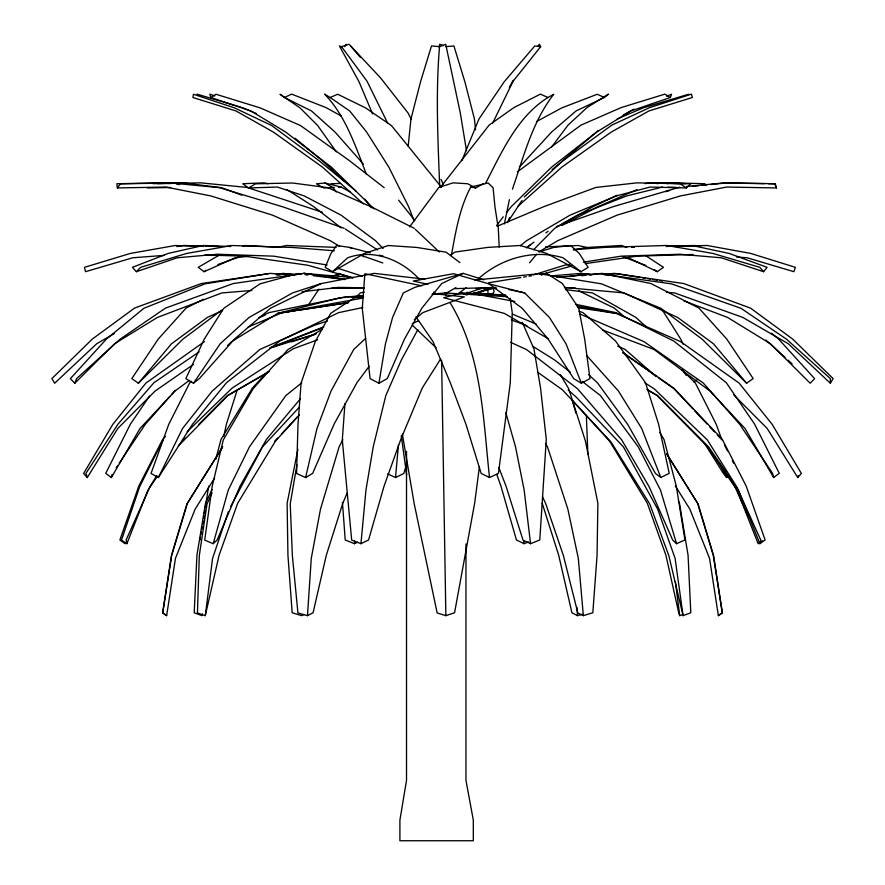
<?xml version="1.0" encoding="UTF-8"?>
<svg xmlns="http://www.w3.org/2000/svg" width="885" height="885" viewBox="0 0 885 885"><rect width="100%" height="100%" fill="white"/><g stroke="black" fill="none" stroke-linecap="round" stroke-linejoin="round"><path stroke-width="1.33" d="M466.483 150.704L460.311 113.026L445.719 44.25L439.535 46.651C435.586 93.102 437.898 139.764 439.679 186.259M296.906 464.946L290.225 503.985L292.36 555.658L297.935 612.962L307.482 615.65L311.277 558.324L320.503 509.085L339.088 446.936L342.893 439.668M344.94 403.615L342.296 439.911L351.688 540.127L360.947 543.689L368.558 539.972L384.057 486.153L400.794 439.38L422.2 388.128L440.487 359.177M387.674 473.862L395.495 477.535L398.471 444.79M360.947 543.689L365.959 490.047L373.227 446.814L385.816 395.562L401.392 359.907L417.831 329.696M408.184 146.047L410.983 118.933L420.563 81.708L431.493 45.954L439.535 46.651M342.44 502.293L345.227 539.972L354.442 543.689L354.763 541M212.134 492.845L207.013 503.985L199.302 555.658L197.443 612.962L205.287 615.65L212.566 558.324L228.385 511.674M479.404 466.837L474.637 503.311L454.569 612.763L445.863 615.65L437.157 612.962L414.246 503.985L402.332 434.004M222.732 446.726L186.89 503.985L171.413 555.658L162.608 612.962L166.645 615.65L175.462 558.324L195.165 509.085L214.624 478.011M200.076 539.972L200.508 537.272M200.939 534.584L201.371 531.896M201.802 529.208L202.234 526.52M202.665 523.82L203.096 521.132M203.528 518.444L203.959 515.756M204.38 513.057L204.811 510.368M205.243 507.68L208.694 486.153M421.614 285.822L364.874 273.719L362.264 308.312L370.085 378.636L378.913 383.249L385.451 343.8L392.575 317.449L403.339 292.924L414.777 287.382L463.187 273.365L483.818 279.782M451.35 255.61C455.587 232.301 459.514 208.185 470.731 187.056L488.133 183.007L493.067 187.686L494.969 206.902L498.288 228.297L499.217 247.125M297.924 449.281L287.116 503.311L287.935 555.227L292.172 612.763L301.652 615.65L303.865 614.577M439.159 46.938L439.69 44.25L443.407 45.688M504.384 223.927L509.395 199.656M223.839 436.073L226.427 424.103L237.058 390.44M362.784 297.216L354.653 297.714L330.669 313.356L315.259 341.643L301.077 383.094L298.002 424.369L296.563 473.464L305.602 477.535L316.996 428.428L331.045 391.048L353.712 349.475L365.737 338.291M149.543 396.104L130.427 424.103L105.735 473.342L111.366 477.535L112.107 474.482M623.062 352.695L673.762 388.128L722.315 439.38L746.221 486.153L765.116 539.972L759.872 543.689L760.79 540.127L736.53 486.507L707.314 439.911L654.225 388.836L644.933 382.917M215.741 459.426L221.029 439.38L252.369 388.128L267.281 371.977M322.173 329.32L287.857 349.652L253.077 388.836L223.308 439.911L212.146 486.507L204.712 540.127L213.185 543.689L228.275 490.047L249.493 446.814L285.855 395.562L301.752 382.829M405.817 467.003L403.814 473.464L395.495 477.535M733.731 394.887L767.173 428.428L797.717 477.535L798.392 475.433M202.488 613.858L201.913 615.65L194.202 612.763L196.935 555.227L205.508 503.311L212.024 489.637M512.448 189.18C523.621 156.689 532.361 121.82 553.745 94.252C519.174 112.141 502.724 150.306 485.622 183.217M205.287 615.65L219.093 555.227L237.645 503.311L275.401 441.173L299.362 414.888M492.713 123.048L513.079 81.254L540.691 46.651L539.385 44.25L537.781 46.418M506.972 212.101L511.231 206.703L551.598 167.143L596.678 132.042L630.894 110.946L670.31 97.505L671.582 94.252L666.538 96.199M268.111 273.719L204.977 283.853L143.868 308.312L106.3 339.198L70.391 378.636L74.794 383.249L76.63 378.57L120.26 339.055L165.484 308.102L233.131 283.576L303.732 273.365L353.314 277.558M163.061 439.911L139.753 486.507L121.444 540.127L126.876 543.689L147.994 490.047L157.309 476.395M507.57 222.589L509.594 217.566M461.848 160.694L478.995 118.933L504.273 81.708L534.783 45.954L540.691 46.651M347.108 493.166L342.783 503.311L326.311 555.227L313.08 612.763L307.482 615.65M466.085 294.462L467.18 292.083M191.558 381.169L189.6 383.094L168.736 424.369L151.036 473.464L158.371 477.535L182.598 428.428L212.223 391.048L259.847 349.475L314.418 325.238L327.472 320.99M230.565 506.64L262.458 446.936L299.318 407.188M344.719 46.651L346.035 44.25M509.34 87.261L513.267 80.236M666.449 292.293L674.613 292.924L742.88 317.449L788.358 343.8L830.373 383.249L833.095 378.57L792.65 339.055L750.491 308.102L683.773 283.576L614.677 273.365L603.681 274.295M111.366 477.535L140.062 428.428L174.987 391.048L189.257 380.45M156.789 475.632L150.251 486.153L126.135 539.972L126.876 543.689M204.38 341.643L145.892 383.094L112.815 424.369L83.61 473.464L87.283 477.535L117.827 428.428L155.096 391.048L193.472 364.388M221.991 448.075L187.399 503.311L171.745 555.227L162.763 612.763L166.645 615.65M508.377 221.15L522.05 200.419M308.544 304.75L318.888 289.152M477.491 294.218L479.028 291.917M116.178 467.756L117.705 465.466M119.232 463.187L145.24 424.369L169.82 396.513M301.099 274.217L296.995 273.719L260.035 283.853L223.761 308.312L204.203 339.198L185.861 378.636L193.494 383.249L220.166 343.8L249.083 317.449L292.526 292.924L321.144 283.576L374.333 273.365L424.756 279.173M409.666 226.825L438.827 187.443L453.087 182.852L467.678 183.737L475.599 187.941L483.31 183.814M339.641 246.373L330.282 240.687L272.525 215.155L210.873 195.939L165.838 187.056L117.384 187.941L120.471 183.814L171.259 183.007L219.546 187.686L282.968 206.902L344.154 228.297M369.222 366.257L356.965 382.674L334.11 424.103L312.67 473.342L305.602 477.535M551.609 146.976L568.026 125.117L587.054 107.561L608.471 94.131L604.389 97.505L576.069 110.946L551.565 132.042L519.373 167.143M440.354 187.498L489.117 125.117L513.953 107.561L540.392 94.131L548.003 97.505M496.64 225.454L503.277 216.814M158.371 477.535L192.587 424.103L226.538 382.674L279.649 341.101L338.579 312.659L362.905 307.504M583.37 262.214L621.126 256.163L679.702 254.238L721.297 257.789L763.6 271.695L767.096 267.336L729.229 253.453L692.203 245.521L666.25 246.439L695.19 245.521L700.511 246.406M529.562 262.79L536.587 254.294M300.557 398.593L266.474 439.38L240.023 486.153L217.157 539.972L213.185 543.689M203.262 299.296L186.071 308.102L158.26 339.055L131.843 378.57L138.381 383.249L171.502 343.8L207.322 317.449L222.323 310.602M171.635 394.445L175.285 390.318M797.717 477.535L801.39 473.464L772.185 424.369L739.108 383.094L680.62 341.643L616.093 313.356L577.142 306.155M491.308 294.959L494.073 291.917L493.255 287.935M274.848 441.051L277.669 438.031M281.419 434.004L297.36 416.89M703.42 185.419L704.991 183.737L672.523 182.852L667.213 183.649M165.484 436.416L162.685 439.38L138.779 486.153L119.884 539.972L125.128 543.689M138.381 383.249L182.83 339.198L221.925 309.938M230.731 246.484L203.307 245.477L168.283 253.42L132.44 267.325L136.379 271.695L140.626 267.336L186.613 253.453L231.682 245.521L292.371 247.457L334.408 250.776M178.449 445.83L227.876 395.562L269.272 371.567M533.71 249.625L554.729 228.297L592.607 206.902L617.177 195.253M183.206 440.044L185.131 438.108M198.583 424.568L227.401 395.562L267.956 372.253M74.794 383.249L114.453 343.8L157.408 317.449L221.903 292.924L251.893 290.479M356.544 296.696L360.361 292.924L364.277 292.094M227.655 345.504L231.56 341.643M187.133 431.78L232.069 388.128L293.3 348.756L317.693 339.763M524.329 196.968L562.749 160.65L598.017 130.814M520.28 245.831L526.641 240.687L570.028 215.155L616.292 195.939L650.077 187.056L686.362 187.941L690.798 183.814L661.095 183.007L657.101 183.682M370.251 252.789L349.542 247.391L336.599 245.477L331.001 253.42L325.171 267.325L332.572 271.695L347.617 257.789C373.37 248.331 401.956 259.936 419.612 279.583M517.515 206.703L561.798 167.143L611.314 132.042L648.937 110.946L692.336 97.505L691.462 94.131L649.778 107.561L611.823 125.117L563.911 160.096L552.163 169.566M414.346 319.551L422.764 312.659L464.371 296.895L432.776 293.577M193.494 383.249L199.391 378.57L234.525 339.055L270.677 308.102L321.144 283.576M517.36 171.878L581.003 125.117L621.237 107.561L664.878 94.131L670.31 97.505M526.387 247.888L534.009 242.048M527.283 247.136L530.569 244.625M545.934 232.91L548.125 231.239M602.829 330.083L654.026 349.475L710.013 391.048L744.938 428.428L773.634 477.535L779.265 473.342L754.573 424.103L726.275 382.674L673.85 341.101L616.159 312.659L575.847 304.363M675.421 486.064L689.835 509.085L709.538 558.324L718.355 615.65L722.237 612.763L713.255 555.227L697.601 503.311L666.615 453.828M457.6 294.108L466.306 287.691M478.276 278.875C500.822 258.442 533.533 248.895 563.07 257.789L580.936 271.695L588.16 267.336L579.288 253.453L570.692 245.521L553.623 247.457L539.618 251.771M218.54 255.533L198.229 267.336L204.07 271.695L206.094 270.235M474.714 280.069L539.264 273.719L601.501 283.853L660.896 308.312L702.17 339.198L746.619 383.249L753.157 378.57L726.74 339.055L698.929 308.102L651.039 283.576L601.955 273.365L589.786 274.77M623.051 257.115L628.45 257.789L657.312 271.695L663.473 267.325L645.652 255.621M199.114 351.876L153.979 382.674L118.037 424.103L85.945 473.342L87.283 477.535M718.355 615.65L722.392 612.962L713.587 555.658L698.11 503.985L666.659 453.74M450.487 255.101L455.045 252.081L487.79 247.391L520.148 245.477L546.642 253.42L580.936 271.695M762.472 540.835L758.124 543.689L737.006 490.047L707.513 446.814L657.124 395.562L647.665 390.075M335.083 275.545L338.501 273.365L348.502 276.574M214.845 95.989L209.822 94.131L210.752 97.505L215.984 94.252L260.002 107.837L300.513 125.548L349.409 160.65L384.167 187.675M232.711 340.935L277.713 313.356L340.404 297.714L345.858 297.382M693.685 381.933L696.96 379.953M538.744 251.926L557.727 240.687L617.066 215.155L680.377 195.939L726.629 187.056L776.377 187.941L775.326 183.814L768.445 183.704M114.132 333.667L96.642 343.8L54.627 383.249L51.905 378.57L92.35 339.055L134.509 308.102L201.227 283.576L270.323 273.365L293.687 275.346M332.572 271.695L364.421 253.453L388.338 245.521L416.923 247.457L446.029 252.17L459.946 262.646M267.856 183.77L263.929 182.852L242.844 183.737L248.453 187.941L255.621 183.814L292.57 183.007L327.937 187.686L371.357 206.902L414.224 228.297M445.354 293.643L455.93 287.614M378.913 383.249L387.287 378.57L404.5 339.055L421.913 308.102L441.67 283.576L463.187 273.365M561.953 223.883L577.662 215.155L626.68 195.939L662.5 187.056M703.907 442.423L723.322 473.342L726.629 477.535L728.72 476.362M623.206 115.05L633.87 109.154M476.429 293.433L472.745 293.499L514.827 301.497M427.92 284.384L413.262 281.01L453.551 273.719L488.974 283.853L522.272 308.312L548.235 339.198L573.723 378.636L581.379 383.249L589.985 378.57L584.675 339.055L578.668 308.102L562.417 283.576L546.499 273.365L539.761 274.461M536.421 121.61L561.92 107.837L597.253 94.252L604.389 97.505M562.097 225.376L598.249 206.57L636.968 189.622M588.625 374.62L597.685 383.094L627.686 424.369L655.453 473.464L660.818 477.535L669.226 473.342L658.573 424.103L645.486 382.674L615.617 341.101L583.027 312.659L579.122 311.31M260.245 316.896L268.841 312.659L345.438 296.895L363.281 295.911M412.322 323.7L418.516 320.779M354.442 543.689L357.684 542.162M415.928 316.753L433.042 341.643L450.454 383.094L465.997 424.369L481.186 473.464L489.505 477.535L498.443 473.342L510.302 382.674L512.238 312.659L510.158 298.201M336.344 151.877L317.671 125.548L299.96 107.837L280.047 94.252L284.428 97.505L291.641 94.131L325.934 107.561L341.311 116.012M204.07 271.695L235.266 257.789L248.608 256.252M510.468 342.252L526.641 349.652L577.617 388.836L621.724 439.911L649.015 486.507L672.744 540.127L676.571 543.689L684.924 539.972L676.306 486.153L663.971 439.38L659.701 432.389M258.785 317.792L265.113 315.016M366.423 174.312C355.46 146.324 345.88 116.234 324.64 94.131L330.116 97.505L337.727 94.252L365.472 107.837L391.413 125.548L441.56 187.355M616.878 119.11L643.295 107.837L688.574 94.252M247.933 327.151L282.238 312.659L362.673 298.101M497.082 226.294L544.043 206.57L595.859 187.443L637.001 182.852L680.045 183.737L686.362 187.941M498.852 467.612L506.165 486.507L523.002 540.127L530.558 543.689L539.773 539.972L546.288 439.38L540.558 388.128L533.92 348.756L522.238 322.24M272.923 347.141L323.003 327.55M270.124 347.761L323.722 326.897M496.762 474.46L500.943 486.153L516.442 539.972L524.053 543.689L528.688 541.908M537.516 372.142L562.307 389.71L611.092 442.046L649.734 503.985L668.839 555.658L683.087 615.65L690.798 612.763L688.065 555.227L679.492 503.311L678.308 500.833M477.292 292.846L490.091 288.167M217.865 264.538L238.485 257.126M556.411 226.527L613.482 206.57L679.691 187.177M572.728 400.728L609.599 441.173L647.355 503.311L665.907 555.227L678.729 612.763L679.713 615.65L682.335 614.754M136.379 271.695L177.199 257.789L217.323 254.238L273.808 256.163L327.107 265.013M242.844 246.406L245.444 245.521L280.976 247.38M464.979 293.909L481.705 288.222M372.607 113.966L359 81.708L339.42 45.954L341.544 46.651L349.044 44.25L380.561 77.891L408.073 113.026L411.149 119.154M541.498 274.969L546.499 273.365M291.475 341.809L315.126 334.375M471.959 294.085L491.507 287.99M533.212 274.992L564.486 265.234L569.874 264.372M270.202 347.949L316.387 333.733M665.73 191.691L669.657 190.485M542.45 496.551L545.835 503.985L563.435 555.658L577.817 612.962L583.348 615.65L592.828 612.763L597.065 555.227L597.884 503.311L585.45 441.173L568.679 388.592L560.271 374.609M478.531 292.327L493.166 288.189M541.045 274.638L571.633 265.987M542.217 503.311L558.689 555.227L571.92 612.763L577.518 615.65L582.297 614.312M277.558 247.391L286.718 245.477L336.09 247.391M276.419 274.737L283.045 273.365L295.214 274.77M506.021 295.358L461.937 292.957L443.651 297.714L504.262 313.356L548.578 338.889M176.911 246.572L183.549 245.477L202.565 246.019M330.846 276.142L338.966 274.826M488.498 282.791L520.878 277.525M523.577 277.082L526.265 276.651M528.965 276.209L531.664 275.777M282.238 312.659L347.628 302.626M569.376 276.562L588.005 273.719L591.965 274.804M573.48 249.636L588.392 247.391L621.69 245.477L626.846 247.457M277.713 313.356L295.446 310.69M298.112 310.292L348.624 302.714M585.151 263.664L636.746 256.163L693.077 254.482M277.757 274.87L280.49 274.483M301.984 291.784L338.49 287.382L364.343 287.802M507.238 296.729L444.923 292.957L432.046 294.229M581.677 275.722L585.726 275.246M644.899 183.593L650.254 183.007L685.554 183.637M692.258 186.348L698.973 185.684M701.65 185.419L707.026 184.876M711.053 184.478L725.811 183.007L764.319 183.637M686.494 186.525L724.605 182.852L774.784 183.737L776.377 187.941M350.515 192.133L341.09 187.056L325.127 183.007L316.509 183.814L322.251 187.255M604.698 274.848L616.889 273.719L639.722 277.392M445.874 46.651L453.916 45.954L464.846 81.708L474.437 118.933L475.555 129.785M550.968 275.921L581.268 273.365L590.771 274.737M556.344 277.248L599.056 273.719L671.438 283.853L741.01 308.312L786.533 339.198L830.362 378.636L830.373 383.249M164.112 255.389L132.717 257.789L85.491 271.695L84.451 267.336L130.272 253.453L175.097 245.521L203.683 246.384M573.281 249.791L604.555 247.391L666.847 245.477L712.845 253.42L759.784 267.325L763.6 271.695M351.323 297.061L363.602 296.309M323.401 187.941L334.287 187.399M338.369 187.189L341.09 187.056M347.506 296.895L361.191 296.232M545.459 246.882L578.226 245.521L588.901 247.877M331.189 183.737L340.592 183.427M248.453 187.941L277.403 187.056L304.296 195.939L341.068 215.155L375.505 240.687L383.116 248.464M674.359 246.472L707.06 245.477L750.734 253.42L795.372 267.325L793.845 271.695L747.183 257.789L736.397 256.96M631.691 247.369L634.445 247.291M454.813 288.632L495.755 287.459M152.939 183.649L184.246 183.007L221.549 187.686L241.848 195.187M147.308 187.941L170.661 187.476M157.552 183.637L200.762 182.852L247.103 187.443L322.339 212.256M493.432 288.245L496.153 288.2M476.13 288.576L495.445 288.322M564.442 287.415L623.936 292.924L677.678 317.449L713.498 343.8L746.619 383.249M488.21 288.565L496.474 288.477M564.652 287.713L574.962 287.669M332.074 287.89L363.746 288.222M332.727 287.846L364.377 288.189M332.981 287.581L349.531 287.802M668.009 187.189L676.273 187.377M205.276 246.096L218.861 246.495M205.01 255.002L244.492 256.163L307.715 265.234L352.927 277.868M477.8 293.51L505.247 295.015M479.106 293.754L487.292 294.251M491.385 294.495L502.304 295.159M499.029 295.125L477.192 292.957L486.728 294.351M501.729 295.336L504.439 295.557M285.944 273.719L296.973 274.638M477.435 293.433L486.982 294.296M491.075 294.672L496.529 295.159M276.242 274.472L280.302 274.848M287.072 275.478L289.782 275.733M170.042 183.571L163.194 182.852L116.875 183.737L117.384 187.941M176.9 184.29L179.644 184.567M565.438 289.66L592.474 292.924L635.917 317.449L646.891 327.439M305.203 274.715L307.947 275.058M313.423 275.722L344.885 279.549M344.53 279.184L303.732 273.365L344.32 279.206M577.96 307.759L616.093 313.356M296.995 273.719L300.988 274.328M642.41 277.824L645.099 278.255M647.787 278.686L650.475 279.118M653.152 279.538L657.19 280.191M659.878 280.622L662.555 281.054M470.731 187.056L475.599 187.941M508.952 289.594L524.639 292.924L549.452 317.449L566.024 343.8L581.379 383.249M488.974 283.853L524.639 292.924M477.192 292.957L482.546 294.34M379.311 255.157L383.194 256.163M473.752 292.957L479.039 294.417M196.935 94.131L240.93 107.185M337.594 268.199L362.463 276.242M210.752 97.505L250.875 110.946L285.645 132.042L331.388 167.143L374.001 208.86M361.014 255.311L382.807 262.956M511.419 319.983L526.896 325.625M624.356 257.281L645.873 265.423M683.74 300.767L727.592 317.449L770.547 343.8L810.206 383.249L814.609 378.636L778.7 339.198L771.399 333.191M461.937 292.957L466.992 295.07M512.415 314.12L536.387 324.175M349.542 247.391L352.031 248.431M242.225 107.561L256.075 113.413M579.642 313.898L643.992 341.643L703.343 383.094L739.76 424.369L772.649 473.464L773.634 477.535M617.719 346.168L625.153 349.475L656.216 376.59M578.624 290.756L614.323 308.102L624.655 316.941M284.428 97.505L311.487 110.946L335.017 132.042L363.315 164.046M646.869 389.389L657.599 395.562L708.52 446.814L738.378 490.047L759.872 543.689M325.127 183.007L332.959 187.686L336.267 191.957M532.427 346.068L554.508 359.907L570.526 372.353M287.061 189.644L313.611 206.57L341.145 227.887M345.305 229.038L377.519 249.891M654.126 269.516L657.312 271.695M330.116 97.505L349.697 110.946L366.611 132.042L388.825 167.143L408.627 206.703L414.08 220.863M622.94 352.783L656.305 376.291M658.528 377.862L674.105 388.836L692.855 408.859M582.275 381.468L600.439 395.562L638.24 446.814L660.475 490.047L676.571 543.689M355.825 190.917L318.998 160.65L271.717 125.548L234.425 107.837L193.45 94.252L192.908 97.505L235.963 110.946L273.31 132.042L322.494 167.143L363.447 203.948M295.07 138.237L321.598 160.096L344.785 181.425M433.893 292.127L435.929 293.92M568.137 389.942L576.378 397.254L623.449 446.936L657.666 509.085L675.089 558.324L683.087 615.65M765.757 339.984L785.028 357.44M788.081 360.195L792.141 363.868M415.22 229.248L439.314 251.982M412.299 325.16L436.073 347.761M681.738 369.598L695.4 383.094L716.264 424.369L721.861 439.878M694.736 410.872L706.927 423.893M709.748 426.891L714.438 431.902M717.248 434.911L720.998 438.916M586.733 355.56L618.449 391.048L641.669 428.428L660.818 477.535M350.637 45.954L360.505 57.525M398.659 200.154L414.7 220.354M364.841 199.136L371.401 207.798M341.544 46.651L367.065 81.254L387.608 123.048M683.884 371.977L686.174 375.362M661.969 309.462L680.797 339.198L683.087 344.132M362.219 254.415L363.691 256.761M731.84 481.473L734.749 486.153L744.849 508.676M545.525 443.396L547.505 446.936L567.849 509.085L578.314 558.324L583.348 615.65M444.923 292.957L446.184 295.347M449.967 302.515C482.059 354.797 483.088 418.317 489.505 477.535M724.395 444.823L727.459 450.952M732.371 460.753L733.599 463.209M719.361 462.8L726.629 477.535M440.995 179.345L443.352 184.301M745.966 511.187L748.212 516.187M572.219 400.175L575.958 413.262M505.811 412.642L515.512 446.814L524.152 490.047L530.558 543.689M401.281 435.774L406.658 474.946M675.388 581.533L679.713 615.65M523.798 540.934L524.053 543.689M586.379 416.116L587.883 454.37M576.976 607.464L577.518 615.65M441.604 360.239L445.863 615.65M487.878 288.488L488 293.953M465.964 543.932L465.964 780.349L473.309 820.107L473.309 840.75L399.909 840.75L399.909 820.107L406.514 780.349L406.514 451.383"/></g></svg>
